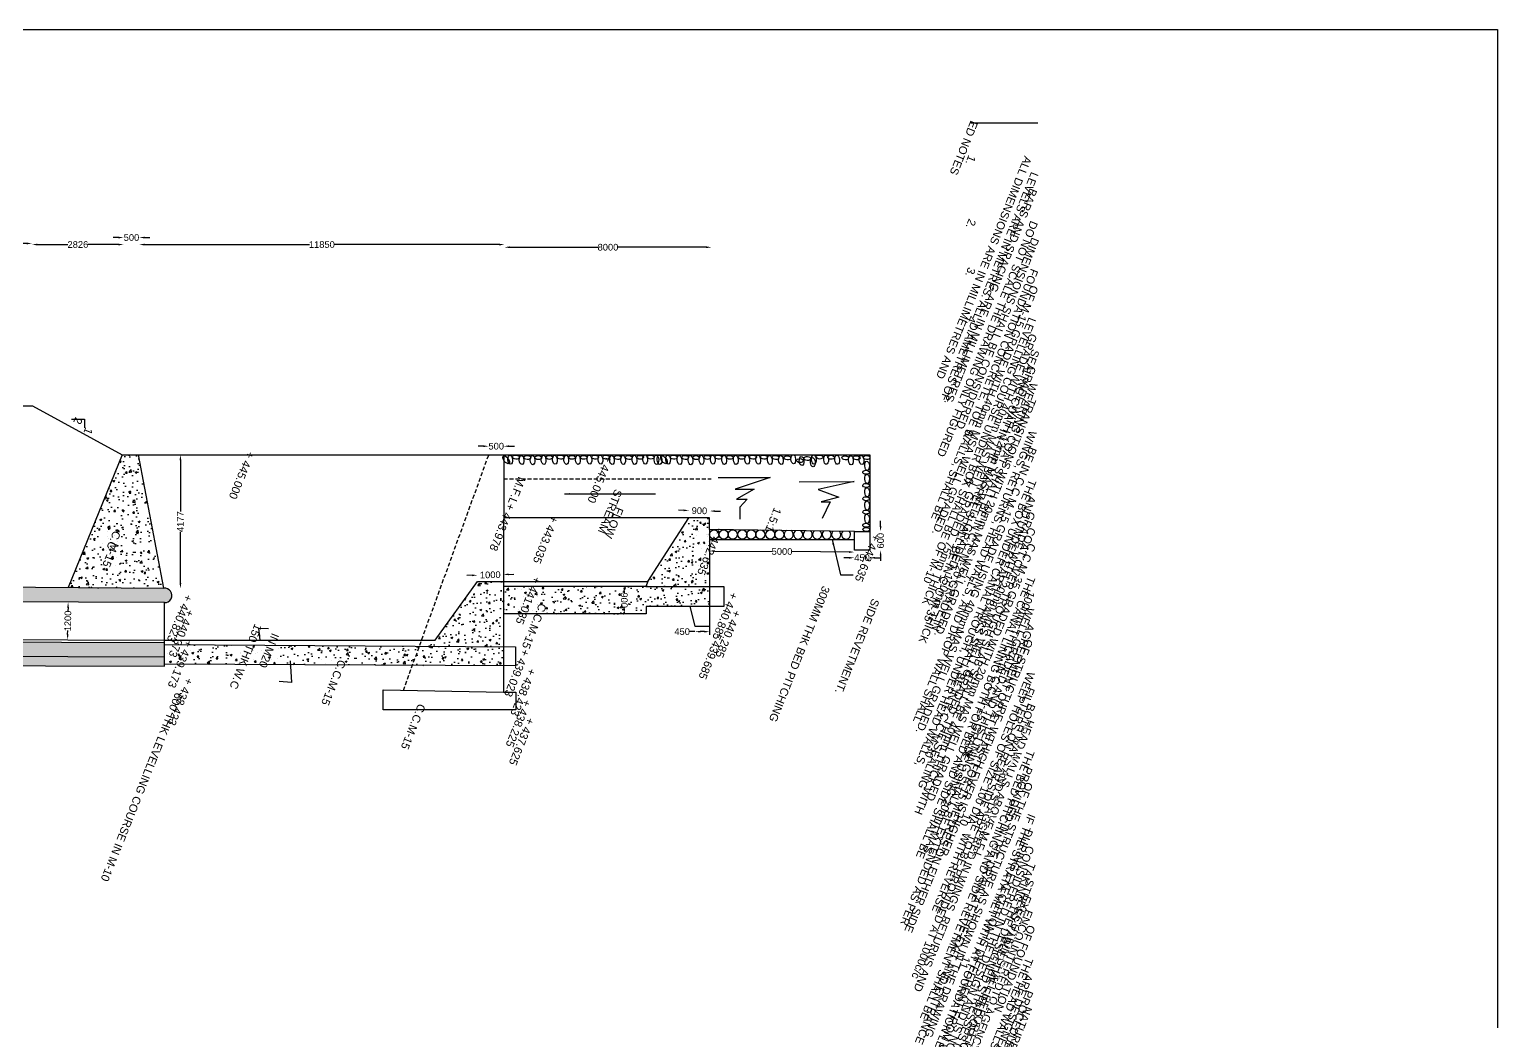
# Model space of a CAD drawing. Header units: millimetres. Extents: x 15244 to 169968, y -7455 to 126698.
# Drawn here: x 114938 to 169968, y 67498 to 104680 of the extents above; entities that cross this region are included whole.
import ezdxf

# ---------------------------------------------------------------- set-up
doc = ezdxf.new("R2010")
doc.units = ezdxf.units.MM
doc.header["$MEASUREMENT"] = 0
doc.linetypes.add('DASHED', pattern=[0.75, 0.5, -0.25])
for name, color, linetype in [('DIM', 7, 'Continuous'), ('DWG', 7, 'Continuous'), ('TXT', 7, 'Continuous'), ('TXT @ 1', 7, 'Continuous')]:
    doc.layers.add(name, color=color, linetype=linetype)
doc.styles.add('Notes', font='arial.ttf', dxfattribs={"height": 0.1})
doc.styles.get("Standard").update_dxf_attribs({"font": 'arial.ttf'})
doc.dimstyles.new('Civil', dxfattribs={"dimtxt": 250, "dimasz": 200, "dimexe": 0.1, "dimexo": 0.0625, "dimgap": 0.09, "dimtad": 0, "dimdec": 0, "dimzin": 12, "dimdsep": 46, "dimtxsty": 'Standard', "dimcen": 0.1, "dimse1": 1, "dimse2": 1, "dimadec": 0, "dimazin": 2, "dimtfac": 1, "dimtdec": 0, "dimtofl": 0, "dimtmove": 0, "dimatfit": 3, "dimfxl": 1, "dimfrac": 1, "dimtolj": 1, "dimtzin": 0, "dimarcsym": 0})
doc.dimstyles.get("Standard").update_dxf_attribs({"dimtxt": 300, "dimasz": 200, "dimexe": 0.18, "dimexo": 0.0625, "dimgap": 0.09, "dimtad": 0, "dimdec": 0, "dimzin": 0, "dimdsep": 46, "dimtxsty": 'Standard', "dimcen": 0.09, "dimse1": 1, "dimse2": 1, "dimadec": 0, "dimazin": 0, "dimtfac": 1, "dimtdec": 0, "dimtofl": 0, "dimtmove": 0, "dimatfit": 3, "dimfxl": 1, "dimtolj": 1, "dimtzin": 0, "dimarcsym": 0})
pattern_1 = [(50, (0, 0), (717.2602, -62.7521), [75, -825]), (355, (0, 0), (-138.7513, 752.192), [60, -660]), (100.4514, (59.8, -5.2), (578.5094, 689.4395), [63.7402, -701.142]), (46.1842, (0, 200), (1067.241, -165.519), [112.5, -1237.5]), (96.6356, (88.9, 186.2), (934.663, 974.118), [95.61, -1051.713]), (351.1842, (0, 200), (934.662, 974.1186), [90, -990]), (21, (100, 150), (596.907, -402.6189), [75, -825]), (326, (100, 150), (243.3153, 725.15), [60, -660]), (71.4514, (149.74, 116.45), (840.2226, 322.5305), [63.7402, -701.142]), (37.5, (0, 0), (12.15986, 332.89385), [0, -652, 0, -670, 0, -662.5]), (7.5, (0, 0), (263.0695, 394.4117), [0, -382, 0, -637, 0, -252.5]), (327.5, (-223, 0), (533.82244, -22.55487), [0, -250, 0, -780, 0, -1035]), (317.5, (-323, 0), (583.1862, 100.105), [0, -325, 0, -518, 0, -735])]

# ---------------------------------------------------------------- blocks, each defined once
blk = doc.blocks.new('*D7')
at = {"layer": 'Defpoints', "color": 0, "transparency": 16777216}
for p in [(116390, 83214), (116495, 83213), (116475, 81807)]:
    blk.add_point(p, dxfattribs=at)
at = {"layer": 'DIM', "color": 0, "lineweight": -2, "transparency": 16777216}
for p, q in [((116387, 83014), (116385, 82873)), ((116373, 82009), (116375, 82150))]:
    blk.add_line(p, q, dxfattribs=at)
at = {"layer": 'DIM', "color": 0, "transparency": 16777216}
for points in [[(116354, 83015), (116421, 83014), (116390, 83214)], [(116340, 82009), (116407, 82008), (116371, 81809)]]:
    blk.add_solid(points, dxfattribs=at)
at = {"layer": 'DIM', "color": 0, "transparency": 16777216, "insert": (116380, 82511), "char_height": 250, "attachment_point": 5, "rotation": 89.2012}
blk.add_mtext('\\A1;1200', dxfattribs=at)
blk = doc.blocks.new('*D8')
at = {"layer": 'Defpoints', "color": 0, "transparency": 16777216}
for p in [(120600, 88733), (120600, 88733), (120600, 83730)]:
    blk.add_point(p, dxfattribs=at)
at = {"layer": 'DIM', "color": 0, "lineweight": -2, "transparency": 16777216}
for p, q in [((120600, 88533), (120600, 86610)), ((120600, 83930), (120600, 85853))]:
    blk.add_line(p, q, dxfattribs=at)
at = {"layer": 'DIM', "color": 0, "transparency": 16777216}
for points in [[(120566, 88533), (120633, 88533), (120600, 88733)], [(120566, 83930), (120633, 83930), (120600, 83730)]]:
    blk.add_solid(points, dxfattribs=at)
at = {"layer": 'DIM', "color": 0, "transparency": 16777216, "insert": (120600, 86232), "char_height": 250, "attachment_point": 5, "rotation": 90}
blk.add_mtext('\\A1;4177', dxfattribs=at)
blk = doc.blocks.new('*D9')
at = {"layer": 'Defpoints', "color": 0, "transparency": 16777216}
for p in [(132697, 84253), (131736, 83990), (132703, 84016)]:
    blk.add_point(p, dxfattribs=at)
at = {"layer": 'DIM', "color": 0, "lineweight": -2, "transparency": 16777216}
for p, q in [((131530, 84222), (131330, 84216)), ((132897, 84258), (133097, 84263))]:
    blk.add_line(p, q, dxfattribs=at)
at = {"layer": 'DIM', "color": 0, "transparency": 16777216}
for points in [[(131529, 84255), (131530, 84188), (131730, 84227)], [(132896, 84291), (132898, 84225), (132697, 84253)]]:
    blk.add_solid(points, dxfattribs=at)
at = {"layer": 'DIM', "color": 0, "transparency": 16777216, "insert": (132213, 84240), "char_height": 250, "attachment_point": 5, "rotation": 1.524}
blk.add_mtext('\\A1;1000', dxfattribs=at)
blk = doc.blocks.new('*D10')
at = {"layer": 'Defpoints', "color": 0, "transparency": 16777216}
for p in [(132156, 88733), (132716, 89060), (132716, 88733)]:
    blk.add_point(p, dxfattribs=at)
at = {"layer": 'DIM', "color": 0, "lineweight": -2, "transparency": 16777216}
for p, q in [((131956, 89060), (131756, 89060)), ((132916, 89060), (133116, 89060))]:
    blk.add_line(p, q, dxfattribs=at)
at = {"layer": 'DIM', "color": 0, "transparency": 16777216}
for points in [[(131956, 89093), (131956, 89027), (132156, 89060)], [(132916, 89093), (132916, 89027), (132716, 89060)]]:
    blk.add_solid(points, dxfattribs=at)
at = {"layer": 'DIM', "color": 0, "transparency": 16777216, "insert": (132436, 89060), "char_height": 250, "attachment_point": 5}
blk.add_mtext('\\A1;500', dxfattribs=at)
blk = doc.blocks.new('*D11')
at = {"layer": 'Defpoints', "color": 0, "transparency": 16777216}
for p in [(140434, 85207), (140434, 85133), (145862, 85168)]:
    blk.add_point(p, dxfattribs=at)
at = {"layer": 'DIM', "color": 0, "lineweight": -2, "transparency": 16777216}
for p, q in [((140634, 85131), (142775, 85116)), ((145661, 85096), (143520, 85111))]:
    blk.add_line(p, q, dxfattribs=at)
at = {"layer": 'DIM', "color": 0, "transparency": 16777216}
for points in [[(140634, 85165), (140634, 85098), (140434, 85133)], [(145661, 85129), (145661, 85062), (145861, 85094)]]:
    blk.add_solid(points, dxfattribs=at)
at = {"layer": 'DIM', "color": 0, "transparency": 16777216, "insert": (143147, 85114), "char_height": 250, "attachment_point": 5, "rotation": 359.5935}
blk.add_mtext('\\A1;5000', dxfattribs=at)
blk = doc.blocks.new('*D12')
at = {"layer": 'Defpoints', "color": 0, "transparency": 16777216}
for p in [(145862, 85168), (146432, 85168), (146432, 84880)]:
    blk.add_point(p, dxfattribs=at)
at = {"layer": 'DIM', "color": 0, "lineweight": -2, "transparency": 16777216}
for p, q in [((145662, 84880), (145462, 84880)), ((146632, 84880), (146832, 84880))]:
    blk.add_line(p, q, dxfattribs=at)
at = {"layer": 'DIM', "color": 0, "transparency": 16777216}
for points in [[(145662, 84913), (145662, 84846), (145862, 84880)], [(146632, 84913), (146632, 84846), (146432, 84880)]]:
    blk.add_solid(points, dxfattribs=at)
at = {"layer": 'DIM', "color": 0, "transparency": 16777216, "insert": (146147, 84880), "char_height": 250, "attachment_point": 5}
blk.add_mtext('\\A1;450', dxfattribs=at)
blk = doc.blocks.new('*D13')
at = {"layer": 'Defpoints', "color": 0, "transparency": 16777216}
for p in [(146432, 85870), (146842, 85870), (146432, 85168)]:
    blk.add_point(p, dxfattribs=at)
at = {"layer": 'DIM', "color": 0, "lineweight": -2, "transparency": 16777216}
for p, q in [((146842, 86070), (146842, 86270)), ((146842, 84968), (146842, 84768))]:
    blk.add_line(p, q, dxfattribs=at)
at = {"layer": 'DIM', "color": 0, "transparency": 16777216}
for points in [[(146808, 86070), (146875, 86070), (146842, 85870)], [(146808, 84968), (146875, 84968), (146842, 85168)]]:
    blk.add_solid(points, dxfattribs=at)
at = {"layer": 'DIM', "color": 0, "transparency": 16777216, "insert": (146842, 85519), "char_height": 250, "attachment_point": 5, "rotation": 90}
blk.add_mtext('\\A1;600', dxfattribs=at)
blk = doc.blocks.new('*D14')
at = {"layer": 'Defpoints', "color": 0, "transparency": 16777216}
for p in [(140441, 86633), (139656, 86377), (140434, 86358)]:
    blk.add_point(p, dxfattribs=at)
at = {"layer": 'DIM', "color": 0, "lineweight": -2, "transparency": 16777216}
for p, q in [((139463, 86656), (139263, 86661)), ((140641, 86628), (140841, 86624))]:
    blk.add_line(p, q, dxfattribs=at)
at = {"layer": 'DIM', "color": 0, "transparency": 16777216}
for points in [[(139464, 86690), (139462, 86623), (139663, 86652)], [(140642, 86662), (140640, 86595), (140441, 86633)]]:
    blk.add_solid(points, dxfattribs=at)
at = {"layer": 'DIM', "color": 0, "transparency": 16777216, "insert": (140052, 86642), "char_height": 250, "attachment_point": 5, "rotation": 358.6378}
blk.add_mtext('\\A1;900', dxfattribs=at)
blk = doc.blocks.new('*D15')
at = {"layer": 'Defpoints', "color": 0, "transparency": 16777216}
for p in [(137062, 83804), (137070, 82773), (137236, 82774)]:
    blk.add_point(p, dxfattribs=at)
at = {"layer": 'DIM', "color": 0, "lineweight": -2, "transparency": 16777216}
for p, q in [((137230, 83605), (137231, 83565)), ((137235, 82974), (137235, 83014))]:
    blk.add_line(p, q, dxfattribs=at)
at = {"layer": 'DIM', "color": 0, "transparency": 16777216}
for points in [[(137264, 83605), (137197, 83605), (137229, 83805)], [(137268, 82975), (137202, 82974), (137236, 82774)]]:
    blk.add_solid(points, dxfattribs=at)
at = {"layer": 'DIM', "color": 0, "transparency": 16777216, "insert": (137233, 83290), "char_height": 250, "attachment_point": 5, "rotation": 270.4169}
blk.add_mtext('\\A1;900', dxfattribs=at)
blk = doc.blocks.new('*D16')
at = {"layer": 'Defpoints', "color": 0, "transparency": 16777216}
for p in [(139885, 82319), (140434, 82319), (140434, 82112)]:
    blk.add_point(p, dxfattribs=at)
at = {"layer": 'DIM', "color": 0, "lineweight": -2, "transparency": 16777216}
for p, q in [((139885, 82112), (139685, 82112)), ((140234, 82112), (140085, 82112))]:
    blk.add_line(p, q, dxfattribs=at)
at = {"layer": 'DIM', "color": 0, "transparency": 16777216}
for points in [[(140085, 82145), (140085, 82078), (139885, 82112)], [(140234, 82145), (140234, 82078), (140434, 82112)]]:
    blk.add_solid(points, dxfattribs=at)
at = {"layer": 'DIM', "color": 0, "transparency": 16777216, "insert": (139404, 82112), "char_height": 250, "attachment_point": 5}
blk.add_mtext('\\A1;450', dxfattribs=at)
blk = doc.blocks.new('*D26')
at = {"layer": 'Defpoints', "color": 0, "transparency": 16777216}
for p in [(109162, 96656), (115038, 96658), (115038, 96656)]:
    blk.add_point(p, dxfattribs=at)
at = {"layer": 'DIM', "color": 0, "lineweight": -2, "transparency": 16777216}
for p, q in [((109362, 96658), (111728, 96658)), ((114838, 96658), (112473, 96658))]:
    blk.add_line(p, q, dxfattribs=at)
at = {"layer": 'DIM', "color": 0, "transparency": 16777216}
for points in [[(109362, 96691), (109362, 96624), (109162, 96658)], [(114838, 96691), (114838, 96624), (115038, 96658)]]:
    blk.add_solid(points, dxfattribs=at)
at = {"layer": 'DIM', "color": 0, "transparency": 16777216, "insert": (112100, 96658), "char_height": 250, "attachment_point": 5}
blk.add_mtext('\\A1;5000', dxfattribs=at)
blk = doc.blocks.new('*D27')
at = {"layer": 'Defpoints', "color": 0, "transparency": 16777216}
for p in [(115038, 96658), (118476, 96658), (118476, 96617)]:
    blk.add_point(p, dxfattribs=at)
at = {"layer": 'DIM', "color": 0, "lineweight": -2, "transparency": 16777216}
for p, q in [((115238, 96617), (116382, 96617)), ((118276, 96617), (117133, 96617))]:
    blk.add_line(p, q, dxfattribs=at)
at = {"layer": 'DIM', "color": 0, "transparency": 16777216}
for points in [[(115238, 96650), (115238, 96584), (115038, 96617)], [(118276, 96650), (118276, 96584), (118476, 96617)]]:
    blk.add_solid(points, dxfattribs=at)
at = {"layer": 'DIM', "color": 0, "transparency": 16777216, "insert": (116757, 96617), "char_height": 250, "attachment_point": 5}
blk.add_mtext('\\A1;2826', dxfattribs=at)
blk = doc.blocks.new('*D28')
at = {"layer": 'Defpoints', "color": 0, "transparency": 16777216}
for p in [(119054, 96879), (118476, 96617), (119054, 96617)]:
    blk.add_point(p, dxfattribs=at)
at = {"layer": 'DIM', "color": 0, "lineweight": -2, "transparency": 16777216}
for p, q in [((118276, 96879), (118076, 96879)), ((119254, 96879), (119454, 96879))]:
    blk.add_line(p, q, dxfattribs=at)
at = {"layer": 'DIM', "color": 0, "transparency": 16777216}
for points in [[(118276, 96912), (118276, 96846), (118476, 96879)], [(119254, 96912), (119254, 96846), (119054, 96879)]]:
    blk.add_solid(points, dxfattribs=at)
at = {"layer": 'DIM', "color": 0, "transparency": 16777216, "insert": (118765, 96879), "char_height": 250, "attachment_point": 5}
blk.add_mtext('\\A1;500', dxfattribs=at)
blk = doc.blocks.new('*D29')
at = {"layer": 'Defpoints', "color": 0, "transparency": 16777216}
for p in [(119054, 96617), (132746, 96617), (132746, 96616)]:
    blk.add_point(p, dxfattribs=at)
at = {"layer": 'DIM', "color": 0, "lineweight": -2, "transparency": 16777216}
for p, q in [((119254, 96616), (125441, 96616)), ((132546, 96616), (126358, 96616))]:
    blk.add_line(p, q, dxfattribs=at)
at = {"layer": 'DIM', "color": 0, "transparency": 16777216}
for points in [[(119254, 96650), (119254, 96583), (119054, 96616)], [(132546, 96650), (132546, 96583), (132746, 96616)]]:
    blk.add_solid(points, dxfattribs=at)
at = {"layer": 'DIM', "color": 0, "transparency": 16777216, "insert": (125900, 96616), "char_height": 250, "attachment_point": 5}
blk.add_mtext('\\A1;11850', dxfattribs=at)
blk = doc.blocks.new('*D30')
at = {"layer": 'Defpoints', "color": 0, "transparency": 16777216}
for p in [(132746, 96616), (140502, 96616), (140502, 96516)]:
    blk.add_point(p, dxfattribs=at)
at = {"layer": 'DIM', "color": 0, "lineweight": -2, "transparency": 16777216}
for p, q in [((132946, 96516), (136251, 96516)), ((140302, 96516), (136997, 96516))]:
    blk.add_line(p, q, dxfattribs=at)
at = {"layer": 'DIM', "color": 0, "transparency": 16777216}
for points in [[(132946, 96549), (132946, 96482), (132746, 96516)], [(140302, 96549), (140302, 96482), (140502, 96516)]]:
    blk.add_solid(points, dxfattribs=at)
at = {"layer": 'DIM', "color": 0, "transparency": 16777216, "insert": (136624, 96516), "char_height": 250, "attachment_point": 5}
blk.add_mtext('\\A1;8000', dxfattribs=at)

msp = doc.modelspace()

# ---------------------------------------------------------------- hatches: boundary and pattern name
at = {"layer": 'DWG'}
h = msp.add_hatch(dxfattribs=at)
h.set_pattern_fill('AR-CONC', color=256, scale=100, style=0)
h.set_pattern_definition(pattern_1)
h.paths.add_polyline_path([(47142, 81070.9), (43549.9, 81070.9), (43439.9, 80324.8), (47142, 80324.8)])
h.paths.add_polyline_path([(43439.9, 80324.8), (42659.8, 80324.8), (42659.8, 78468), (43166.2, 78468)])
h.paths.add_polyline_path([(43549.9, 81070.9), (42659.8, 81070.9), (42659.8, 80324.8), (43439.9, 80324.8)])
h.paths.add_polyline_path([(46366.2, 81846), (43180.5, 81853.8), (43180.5, 81070.9), (43549.9, 81070.9), (43564.6, 81170.3), (46620.1, 81170.3)])
h.paths.add_polyline_path([(62041.5, 81807.3), (46366.2, 81846), (46620.1, 81170.3), (62030, 81170.3)])
h.paths.add_polyline_path([(120001.5, 81169.5), (62033.5, 81366.9), (62030, 81170.3), (62030, 80980.5), (120001.5, 80816.4)])
h.paths.add_polyline_path([(120001.5, 81705.5), (62043.1, 81896), (62033.5, 81366.9), (120001.5, 81169.5)])
h.paths.add_polyline_path([(63682.5, 89066), (63218.2, 89069.6), (62070.8, 83956), (65750.4, 83947.6)])
h = msp.add_hatch(dxfattribs=at)
h.set_pattern_fill('AR-CONC', color=256, scale=100, style=0)
h.set_pattern_definition(pattern_1)
h.paths.add_polyline_path([(119025.3, 88733), (118416, 88733), (116390.7, 83767.2), (119971.9, 83740.2)])
h = msp.add_hatch(dxfattribs=at)
h.set_pattern_fill('AR-CONC', color=256, scale=100, style=0)
h.set_pattern_definition(pattern_1)
h.paths.add_polyline_path([(140434.5, 83650.5), (140434.5, 83803.7), (138042.7, 83803.7), (132702.7, 83803.7), (132702.7, 82773.1), (138056.3, 82773.1), (138056.3, 83056.9), (140434.5, 83056.9)])
h.paths.add_polyline_path([(140434.5, 85570.5), (140434.5, 85937.5), (140434.5, 86377), (139656.5, 86377), (138119.6, 83990.3), (138042.7, 83803.7), (140434.5, 83803.7)])
h = msp.add_hatch(dxfattribs=at)
h.set_pattern_fill('AR-CONC', color=256, scale=100, style=0)
h.set_pattern_definition(pattern_1)
h.paths.add_polyline_path([(100125.7, 83890), (99138, 83897.5), (87749.5, 83897.5), (86697, 83899.9), (86688.9, 83332.4), (100110.7, 83278.5)])
h.paths.add_polyline_path([(119971.9, 83740.2), (100409.2, 83887.9), (100401.6, 83277.3), (120016.5, 83198.7, 1.0604368)])
h = msp.add_hatch(dxfattribs=at)
h.set_pattern_fill('AR-CONC', color=256, scale=100, style=0)
h.set_pattern_definition(pattern_1)
h.paths.add_polyline_path([(129555.7, 81564.1), (120001.5, 81632), (120001.5, 80894.5), (129297.1, 80851.1)])
h.paths.add_polyline_path([(132702.7, 81541.7), (129555.7, 81564.1), (129297.1, 80851.1), (132702.7, 80835.1)])
h.paths.add_polyline_path([(132702.7, 83803.7), (132703.2, 83990.3), (131735.8, 83990.3), (130148.4, 81795.4), (129639.6, 81795.4), (129555.7, 81564.1), (132702.7, 81541.7)])

# ---------------------------------------------------------------- linework, layer by layer
at = {"ltscale": 300}
msp.add_lwpolyline([(169968.5, 1886.5), (15244, 1886.5), (15244, 104680.3), (169968.5, 104680.3)], close=True, dxfattribs=at)
at = {"layer": 'DWG'}
for points in [[(43180.5, 89226), (63682.5, 89066), (67149, 90776), (77749.5, 90776), (87749.5, 83897.5), (99138, 83897.5), (109098.5, 90576), (115050.5, 90576), (118416, 88733), (146432.5, 88733), (146432.5, 85168), (145861.5, 85168), (145861.5, 85870.5), (146432.5, 85870.5)], [(99138, 83897.5), (119971.9, 83740.2), (119025.3, 88733)], [(118416, 88733), (116390.7, 83767.2)], [(132715.7, 88733), (132702.7, 83803.7)], [(140755.2, 87888), (142705.3, 87888), (141390.1, 87450.1), (142100.6, 87450.1), (141435.5, 87072.6), (141843.6, 87072.6), (141571.5, 86770.6), (141571.5, 86332.7)], [(143793.8, 87721.9), (145849.8, 87737), (144504.3, 87435), (145275.3, 87148.1), (144610.2, 86982), (144957.9, 86982), (144655.5, 86347.8)], [(140434.5, 85937.5), (140434.5, 86377), (132709.5, 86377)], [(138119.6, 83990.3), (139656.5, 86377)], [(145861.5, 85870.5), (140434.5, 85937.5), (140434.5, 85570.5), (145861.5, 85570.5)], [(140434.5, 85570.5), (140434.5, 83650.5)], [(42681.3, 81855.1), (40236.3, 81855.1), (40236.3, 81555.8), (39739.1, 81555.8), (39739.1, 82086.3), (62044.7, 81987.2), (120001.5, 81795.4), (130148.4, 81795.4), (131735.8, 83990.3), (138119.6, 83990.3), (138042.7, 83803.7), (132702.7, 83803.7), (132702.7, 79848.7), (133173.9, 79848.7), (133173.9, 79179.3), (128196.5, 79179.3), (128196.5, 79925.5), (132702.7, 79848.7)], [(138042.7, 83803.7), (140964.7, 83803.7), (140964.7, 83056.9), (138056.3, 83056.9), (138056.3, 82773.1), (132702.7, 82773.1)], [(140434.5, 83650.5), (140434.5, 81996)], [(42659.8, 80324.8), (42659.8, 78468), (43166.2, 78468), (43564.6, 81170.3), (62030, 81170.3), (62030, 80980.5), (120001.5, 80816.4), (120001.5, 83198.7), (62070.8, 83431.1), (62030, 81170.3)], [(139690.5, 83056.9), (139885, 82319), (140434.5, 82319)], [(62043.1, 81896), (120001.5, 81705.5)], [(120001.5, 81632), (133157.5, 81538.5), (133157.5, 80833), (120001.5, 80894.5)], [(62033.5, 81366.9), (120001.5, 81169.5)]]:
    msp.add_lwpolyline(points, dxfattribs=at)
at = {"layer": 'DWG', "linetype": 'DASHED', "ltscale": 300}
for points in [[(128956.7, 79912.5), (132155.8, 88733)], [(132713.4, 87835.6), (140489.1, 87835.6)]]:
    msp.add_lwpolyline(points, dxfattribs=at)
at = {"layer": 'DWG'}
for centre in [(140605.8, 85751.2), (140956.8, 85751.2), (141301.8, 85751.2), (141658.2, 85751.2), (141992.8, 85751.2), (142337.8, 85751.2), (142705.8, 85751.2), (143050.8, 85751.2)]:
    msp.add_circle(centre, 171.3, dxfattribs=at)
for centre, radius, start, end in [((143396.2, 85751.2), 171.3, 118.42295, 60.16242), ((143752.8, 85751.2), 171.3, 121.31615, 57.26922), ((144109.2, 85751.2), 171.3, 123.9924, 54.59296), ((144465.8, 85751.2), 171.3, 126.49906, 52.0863), ((144822.2, 85751.2), 171.3, 128.86884, 49.71652), ((145175.2, 85751.2), 171.3, 131.10383, 47.48154), ((145548.2, 85751.2), 171.3, 133.3641, 45.22126), ((120010.1, 83470.7), 272.1, 268.19022, 98.07053)]:
    msp.add_arc(centre, radius, start, end, dxfattribs=at)
for centre, major_axis, ratio in [((132807.2, 88553.8), (102.4, -138.7), 0.5067121), ((132960.3, 88554.9), (12.5, -172), 0.5067121), ((133174.3, 88648.6), (127.1, -8.3), 0.5874219), ((133388.3, 88543.9), (12.5, -172), 0.5067121), ((133602.3, 88637.6), (127.1, -8.3), 0.5874219), ((133800.3, 88538.4), (12.5, -172), 0.5067121), ((134014.3, 88632.1), (127.1, -8.3), 0.5874219), ((134212.8, 88549.4), (12.5, -172), 0.5067121), ((134426.8, 88643.1), (127.1, -8.3), 0.5874219), ((134635.3, 88554.9), (12.5, -172), 0.5067121), ((134849.3, 88648.6), (127.1, -8.3), 0.5874219), ((135061.8, 88549.9), (12.5, -172), 0.5067121), ((135275.8, 88643.6), (127.1, -8.3), 0.5874219), ((135500.3, 88549.9), (12.5, -172), 0.5067121), ((135714.3, 88643.6), (127.1, -8.3), 0.5874219), ((135928.8, 88555.4), (12.5, -172), 0.5067121), ((136142.8, 88649.1), (127.1, -8.3), 0.5874219), ((136340.8, 88555.4), (12.5, -172), 0.5067121), ((136554.8, 88649.1), (127.1, -8.3), 0.5874219), ((136774.3, 88544.4), (12.5, -172), 0.5067121), ((136988.3, 88638.1), (127.1, -8.3), 0.5874219), ((137191.8, 88544.4), (12.5, -172), 0.5067121), ((137405.8, 88638.1), (127.1, -8.3), 0.5874219), ((137619.8, 88549.9), (12.5, -172), 0.5067121), ((137833.8, 88643.6), (127.1, -8.3), 0.5874219), ((138015.8, 88560.9), (12.5, -172), 0.5067121), ((138229.8, 88654.6), (127.1, -8.3), 0.5874219), ((138438.3, 88550.4), (12.5, -172), 0.5067121), ((138556.3, 88550.4), (12.5, -172), 0.5067121), ((138723, 88553.8), (102.4, -138.7), 0.5067121), ((138876, 88554.9), (12.5, -172), 0.5067121), ((139090, 88648.6), (127.1, -8.3), 0.5874219), ((139304, 88543.9), (12.5, -172), 0.5067121), ((139518, 88637.6), (127.1, -8.3), 0.5874219), ((139716, 88538.4), (12.5, -172), 0.5067121), ((139930, 88632.1), (127.1, -8.3), 0.5874219), ((140128.5, 88549.4), (12.5, -172), 0.5067121), ((140342.5, 88643.1), (127.1, -8.3), 0.5874219), ((140551, 88554.9), (12.5, -172), 0.5067121), ((140765, 88648.6), (127.1, -8.3), 0.5874219), ((140977.5, 88549.9), (12.5, -172), 0.5067121), ((141191.5, 88643.6), (127.1, -8.3), 0.5874219), ((141416, 88549.9), (12.5, -172), 0.5067121), ((141630, 88643.6), (127.1, -8.3), 0.5874219), ((141844.5, 88555.4), (12.5, -172), 0.5067121), ((142058.5, 88649.1), (127.1, -8.3), 0.5874219), ((142256.5, 88555.4), (12.5, -172), 0.5067121), ((142470.5, 88649.1), (127.1, -8.3), 0.5874219), ((142690, 88544.4), (12.5, -172), 0.5067121), ((142904, 88638.1), (127.1, -8.3), 0.5874219), ((143107.5, 88544.4), (12.5, -172), 0.5067121), ((143349, 88624.1), (127.1, -8.3), 0.5874219), ((143570, 88570.9), (12.5, -172), 0.5067121), ((143883, 88505.9), (12.5, -172), 0.5067121), ((144097, 88599.6), (127.1, -8.3), 0.5874219), ((144298.5, 88460.4), (12.5, -172), 0.5067121), ((144339.6, 88561.7), (12.5, -172), 0.5067121), ((144553.6, 88655.4), (127.1, -8.3), 0.5874219), ((144798.6, 88553.7), (12.5, -172), 0.5067121), ((144987.1, 88644.4), (127.1, -8.3), 0.5874219), ((145216.1, 88553.7), (12.5, -172), 0.5067121), ((145516.1, 88621.9), (127.1, -8.3), 0.5874219), ((145730.1, 88533.7), (12.5, -172), 0.5067121), ((145944.1, 88627.4), (127.1, -8.3), 0.5874219), ((146126.1, 88544.7), (12.5, -172), 0.5067121), ((146314.6, 88634.9), (127.1, -8.3), 0.5874219), ((143818.5, 88519.1), (127.1, -8.3), 0.5874219), ((146299.1, 88084.4), (127.1, -8.3), 0.5874219), ((146333.6, 88328.2), (12.5, -172), 0.5067121), ((146299.1, 87590.9), (127.1, -8.3), 0.5874219), ((146333.6, 87834.7), (12.5, -172), 0.5067121), ((146333.6, 87338.2), (12.5, -172), 0.5067121), ((146299.1, 87094.4), (127.1, -8.3), 0.5874219), ((146333.6, 86838.2), (12.5, -172), 0.5067121), ((146299.1, 86594.4), (127.1, -8.3), 0.5874219), ((146333.6, 86341.7), (12.5, -172), 0.5067121), ((146299.1, 86097.9), (127.1, -8.3), 0.5874219), ((146307.1, 85937.4), (127.1, -8.3), 0.5874219)]:
    msp.add_ellipse(centre, major_axis=major_axis, ratio=ratio, dxfattribs=at)
at = {"layer": 'TXT'}
msp.add_line((150228.5, 101181.5), (152732, 101181.5), dxfattribs=at)
msp.add_lwpolyline([(116521, 90080), (117006, 90080), (117006, 89747)], dxfattribs=at)

# ---------------------------------------------------------------- texts
at = {"layer": 'DIM', "insert": (124296.9, 80247.4), "char_height": 0.18, "attachment_point": 9}
msp.add_mtext("\\A1;'_zoom ", dxfattribs=at)
at = {"layer": 'TXT @ 1', "style": 'Notes'}
for s, p in [('ED NOTES', (150222.5, 101287)), ('ALL DIMENSIONS ARE IN MILLIMETRES AND', (152235.5, 99958)), ('1.', (150143, 99993.5)), ('LEVELS ARE IN METRES. ALL DIAMETRES OF', (152492.5, 99363.5)), ('BARS AND SPACING ARE IN MILLIMETRES.', (152442, 98752)), ('DO NOT SCALE THE DRAWING ONLY FIGURED', (152468, 97534.5)), ('2.', (150153.5, 97607.5)), ('DIMENSIONS SHALL BE CONSIDERED.', (152514.5, 96909)), ('3.', (150134.5, 95796.5)), ('FOUNDATION CONCRETE, TOE WALLS, SHALL BE', (152481, 95740)), ('OF M-15 GRADE WITH 40mm MSA WELL GRADED.', (152486, 95118.5)), ('LEVELLING COURSE UNDER BOX SHALL BE OF M-10', (152402.5, 93913.5)), ('4.', (150159.5, 93978.5)), ('GRADE WITH 40mm MAS WELL GRADED. 75mm THICK', (152441, 93310.5)), ('SEALING COAT IN THE BARREL SHALL BE IN C-C M-35', (152530.5, 92721)), ('GRADE WITH 12mm MAS WELL GRADED. 150mm THICK', (152402.5, 92105)), ('WEARING COAT SHALL BE IN C.C M-20 GRADE IN', (152453.5, 91477)), ('TRANSITIONS WITH 20mm MAS WELL GRADED.', (152402.5, 90887)), ('2', (116664.4, 90172.7)), ('1', (117047.9, 89789.7)), ('WINGS, RETURNS, HEAD WALLS, AND DROP WALL SHALL', (152420, 89676.5)), ('5.', (150050, 89719)), ('+ 445.000', (123103, 88893)), ('+ 445.000', (136544, 88744)), ('BE IN C.C M-15 GRADE USING 40mmMAS WELL GRADED.', (152428.5, 89060)), ('M.F.L+ 443.978', (133268.5, 87944.5)), ('THE BOX UNDER CANAL TROUGH, UNDER HEAD WALLS,', (152410, 87846)), ('6.', (150075, 87930)), ('STREAM', (136887, 87477.5)), ('AND UNDER EARTH BANKS SHALL BE IN R.C.C M-30', (152401, 87242)), ('+ 443.035', (134500.5, 86480)), ('FLOW', (136936.5, 86807)), ('1.5:1', (142856, 86789.5)), ('GRADE WITH 20mm MAS WELL GRADED. THE SEALING', (152374.5, 86647.5)), ('C.C', (118094, 85920)), ('+ 442.635', (140656.5, 86043.5)), ('COAT OVER TROUGH SLAB SHALL BE 40mm THICK WITH', (152392, 86051)), ('M-15', (118020.5, 85488)), ('+ 442.635', (146563, 85793.5)), ('C.C M-35 GRADED WITH 20mm MAS WELL GRADED.', (152392, 85454.5)), ('7.', (150087.5, 84277.5)), ('+ 441.035', (133851.5, 84202)), ('300MM THK BED PITCHING', (144672.4, 83855.5)), ('THE CANAL LINING BOTH FOR BED AND SIDE SHALL BE', (152370.5, 84212)), ('+ 440.823', (120782, 83535)), ('C.C.M-15', (134056.5, 83206.5)), ('+ 440.885', (141224.5, 83617)), ('SIDE REVETMENT.', (146529.9, 83376.5)), ('100mm THICK IN C.C M-15 GRADE USING 20mm MAS', (152358, 83668)), ('+ 440.373', (120846, 82968.5)), ('+ 440.285', (141338.2, 82946.8)), ('WELL GRADED AND THIS LINING SHALL BE EXTENDED AS PER', (152330.5, 83057.5)), ('150 THK W.C', (123391.5, 82432.5)), ('IN M20', (124031.5, 82086.5)), ('+ 439.685', (140707, 82141.5)), ('AGREEMENT OR AT LEAST FOR 15 METRES ON EITHER SIDE', (152348, 82450.5)), ('+ 439.173', (120811.5, 81821)), ('OF STRUCTURE, WTHICH EVER IS HIGHER.', (152288, 81869)), ('C.C.M-15', (126535, 81088)), ('+ 439.023', (133420, 81485.5)), ('+ 438.423', (133655.5, 80768)), ('WEEP HOLES OF SIZE 100 DIA   WITH REVERSE', (152355, 80646)), ('8.', (150065.5, 80675.5)), ('600 THK LEVELLING COURSE IN M-10', (120417, 79855)), ('+ 438.423', (120811, 80410.5)), ('FILTERS ON REAR SIDE ARE TO BE PROVIDED AT 1000c/c', (152355, 80068)), ('C.C.M-15', (129518.5, 79437)), ('+ 438.225', (133477, 79598)), ('BOTH WAYS AND STAGGERED IN WINGS, RETURNS AND', (152379, 79454)), ('+ 437.625', (133598.5, 78920.5)), ('HEAD WALLS, ABOVE M.F.L.', (152338, 78854.5)), ('THE BED PITCHING AND SIDE REVETMENT SHALL BE', (152341, 77696.5)), ('9.', (150039.5, 77740.5)), ('PROVIDED IN THE DRAIN AT THE EXIT AND ENTRANCE', (152273, 77093)), ('OF THE STRUCTURE AS SHOWN IN THE DRAWING.', (152286.5, 76506.5)), ('IF THE STRATA MET WITH AT FOUNDATION LEVEL', (152378.5, 75316.5)), ('10.', (149958, 75335.5)), ('DURING EXECUTION IS DIFFERENT FROM WHAT IS', (152289.5, 74755)), ('CONSIDERED IN THE DESIGN AND IS NOT CAPABLE OF', (152334, 74121)), ('TAKING THE DESIGNED STRESSES (SHOWN IN THE', (152378, 73486.5)), ('STRESS TABLE) THE FIELD OFFICERS IN CHARGE OF', (152334, 72881.5)), ('EXECUTION SHALL REPORT THE ACTUAL STRATA', (152230.5, 72276)), ('ENCOUNTEREDTO AGENCY FOR REVIEW& REDESIGN', (152280, 71732.5)), ('OF FOUNDATION.', (152372, 71148.5)), ('11.', (149944.5, 69977.5)), ('THE HEAD WALLS,WING WALLS, AND RETURN WALLS', (152291.5, 69923)), ('ARE DESIGNED FOR EARTH PRESSURE BASED ON TVA', (152279.5, 69316)), ('PROCEDURE WITH BACK FILL SOILS ON NON COHESIVE', (152298, 68712.5)), ('NATURE AND AN ANGLE OF INTERNAL FRICTION ', (152254.5, 68109.5))]:
    msp.add_text(s, height=300, rotation=248.1854, dxfattribs=at).set_placement(p)

# ---------------------------------------------------------------- dimensions: what is measured, and where the dimension line sits
at = {"layer": 'DIM'}
for p1, p2, distance, text, picture, middle in [((118476, 96617), (119054, 96617), 262, '500', '*D28', (118765, 96879)), ((109162.5, 96656.5), (115038.5, 96656.5), 1, '5000', '*D26', (112100.5, 96657.5)), ((115038.5, 96657.5), (118476, 96657.5), -40.5, '2826', '*D27', (116757.2, 96617)), ((119054, 96617), (132745.5, 96617), -0.5, '11850', '*D29', (125899.8, 96616.5)), ((132745.5, 96616.5), (140502, 96616.5), -101, '8000', '*D30', (136623.8, 96515.5)), ((132155.8, 88733), (132715.7, 88733), 327, '500', '*D10', (132435.8, 89060)), ((120599.5, 83730.5), (120599.5, 88733), 0, '4177', '*D8', (120599.5, 86231.8)), ((139656.5, 86377), (140434.5, 86358.5), 274.6, '900', '*D14', (140052, 86642.3)), ((146432.5, 85168), (146432.5, 85870.5), -409, '600', '*D13', (146841.5, 85519.3)), ((145861.5, 85168), (140434.5, 85206.5), 73.6, '5000', '*D11', (143147.5, 85113.6)), ((145861.5, 85168), (146432.5, 85168), -288.5, '450', '*D12', (146147, 84879.5)), ((131735.8, 83990.3), (132703.3, 84016), 236.7, '1000', '*D9', (132213.3, 84239.7)), ((137062.5, 83803.7), (137070, 82773.1), 166.5, '900', '*D15', (137232.7, 83289.6)), ((116475.4, 81807.1), (116495, 83212.8), 104.9, '1200', '*D7', (116380.3, 82511.4))]:
    dim = msp.add_aligned_dim(p1=p1, p2=p2, distance=distance, text=text, dimstyle='Civil', dxfattribs=at)
    dim.commit()
    dim.dimension.update_dxf_attribs({"geometry": picture, "text_midpoint": middle})
dim = msp.add_linear_dim(base=(140434.5, 82111.5), p1=(139885, 82319), p2=(140434.5, 82319), angle=0, text='450', dimstyle='Civil', dxfattribs=at)
dim.commit()
dim.dimension.update_dxf_attribs({"geometry": '*D16', "text_midpoint": (139404.1, 82111.5), "dimtype": 161})

# ---------------------------------------------------------------- leaders
at = {"ltscale": 300}
msp.add_leader([(145026, 85570.5), (145335.5, 84237.8), (145814.3, 84237.8)], dimstyle='Standard', override={"dimgap": 0.09, "dimtad": 0}, dxfattribs=at)
at = {"layer": 'DIM'}
msp.add_leader([(123588, 81795.4), (123540, 82238), (123904, 82228.5)], dimstyle='Standard', override={"dimgap": 0.09, "dimtad": 0}, dxfattribs=at)
at = {"layer": 'DIM', "annotation_type": 0, "has_hookline": 1, "hookline_direction": 1, "text_width": 0.775}
msp.add_leader([(124718.5, 81013), (124766.5, 80209), (124297, 80247.5)], dimstyle='Standard', override={"dimgap": 0.09, "dimtad": 0}, dxfattribs=at)
at = {"layer": 'DWG'}
msp.add_leader([(134995.5, 87272), (138404, 87272)], dimstyle='Standard', override={"dimgap": 0.09, "dimtad": 0}, dxfattribs=at)

doc.saveas('drawing.dxf')
